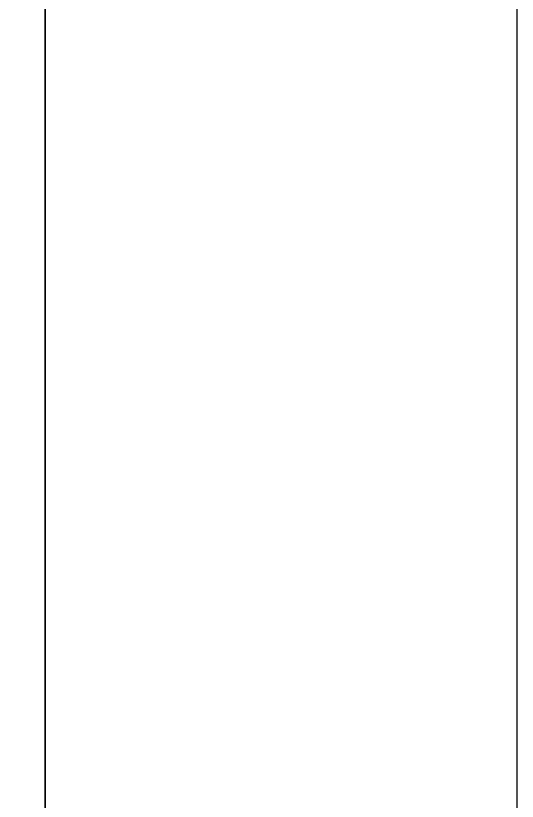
# Model space of a CAD drawing. Header units: metres. Extents: x 428 to 1115, y -4076 to 3914.
# Drawn here: x 870.107 to 870.891, y -369.598 to -368.369 of the extents above; entities that cross this region are included whole.
import ezdxf

# ---------------------------------------------------------------- set-up
doc = ezdxf.new("R2010")
doc.units = ezdxf.units.M
doc.header["$MEASUREMENT"] = 0
doc.layers.add('Frame', color=7, linetype='Continuous')

msp = doc.modelspace()

# ---------------------------------------------------------------- linework, layer by layer
at = {"layer": 'Defpoints', "color": 3}
msp.add_lwpolyline([(870.8914757439599, -393.3179236199521), (870.8914757439599, -363.6179236199987), (828.8914757439309, -363.6179236199987), (828.8914757439309, -393.3179236199521)], close=True, dxfattribs=at)
at = {"layer": 'Frame', "color": 6, "linetype": 'Continuous', "lineweight": 35}
msp.add_line((870.1530454021962, -392.630097008152), (870.1530454021962, -364.3300970081636), dxfattribs=at)

doc.saveas('drawing.dxf')
